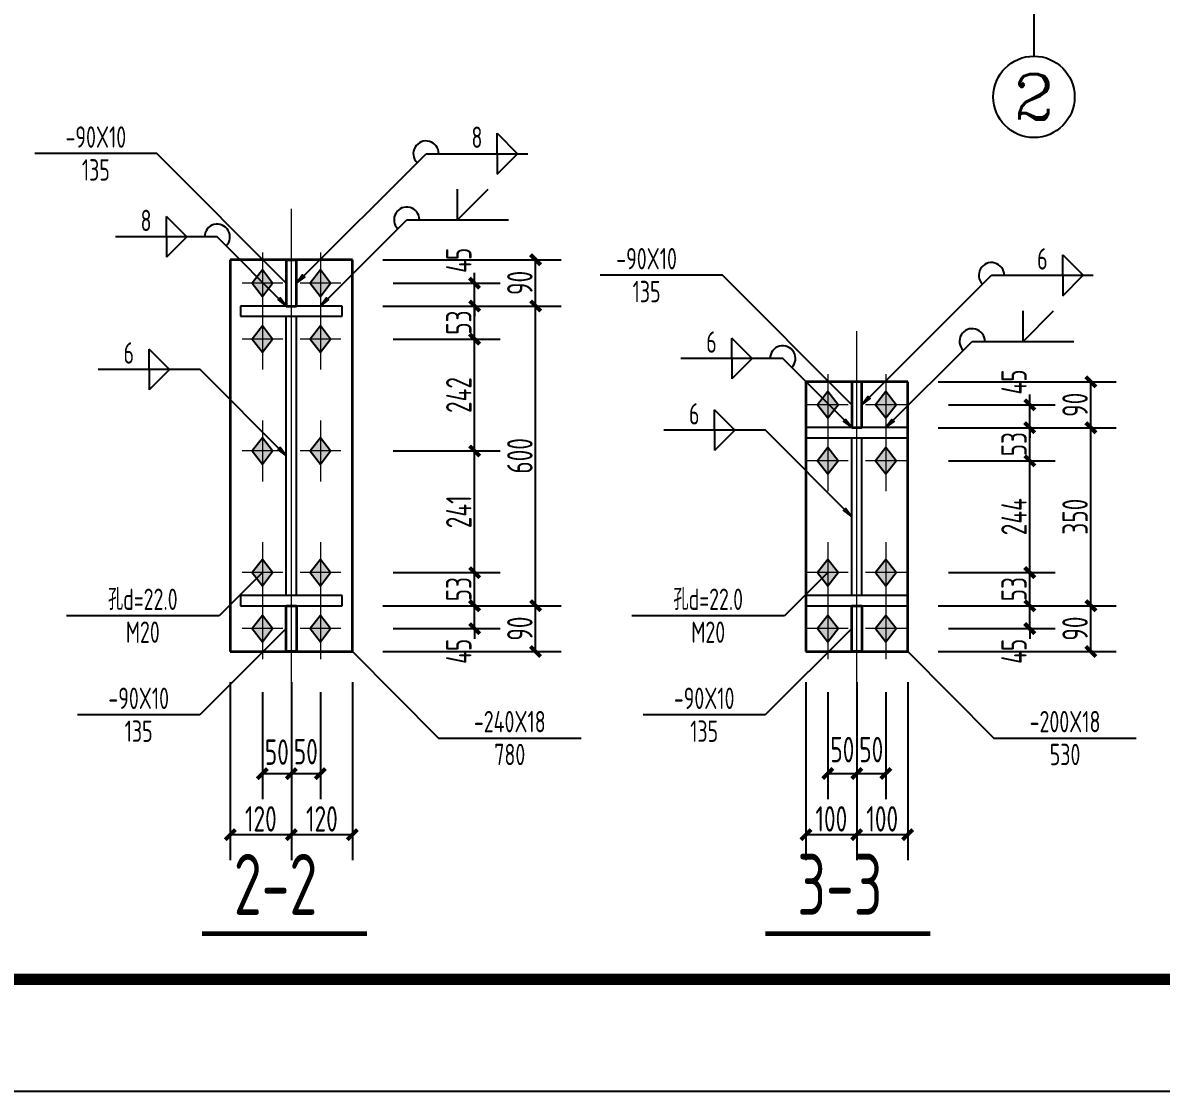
# Model space of a CAD drawing. Extents: x 69728788 to 149766163, y 20718153 to 43663798.
# Drawn here: x 74854422 to 74865610, y 21089365 to 21099867 of the extents above; entities that cross this region are included whole.
import ezdxf
from ezdxf.enums import TextEntityAlignment as Align

# ---------------------------------------------------------------- set-up
doc = ezdxf.new("R2010")
doc.units = 0
doc.header["$LTSCALE"] = 1000
doc.header["$MEASUREMENT"] = 0
doc.linetypes.add('DOTE', pattern=[2.42, 2, -0.2, 0.02, -0.2])
doc.linetypes.add('线型6', pattern=[8.75, 5, -1.25, 1.25, -1.25])
doc.layers.get('0').update_dxf_attribs({"linetype": 'CONTINUOUS'})
doc.layers.get('DEFPOINTS').update_dxf_attribs({"linetype": 'CONTINUOUS'})
for name, color, linetype in [('10', 7, 'CONTINUOUS'), ('AXIS', 3, 'CONTINUOUS'), ('AXIS_TEXT', 7, 'CONTINUOUS'), ('DOTE', 251, 'DOTE'), ('PUB_TITLE', 4, 'CONTINUOUS'), ('尺寸标注', 253, 'CONTINUOUS'), ('焊缝标注', 253, 'CONTINUOUS'), ('螺栓孔标注', 253, 'CONTINUOUS'), ('钢板标注', 253, 'CONTINUOUS')]:
    doc.layers.add(name, color=color, linetype=linetype)
doc.layers.add('20', color=2, linetype='CONTINUOUS', lineweight=35)
doc.styles.add('COMPLEX', font='COMPLEX')
doc.styles.add('PkpmHz', font='Pkpmeng', dxfattribs={"width": 0.7, "bigfont": 'hztxt'})
doc.styles.add('TSSD_Rein', font='atssdeng.shx', dxfattribs={"width": 0.7, "bigfont": 'atssdchn.shx'})
doc.dimstyles.new('Pkpm_1.00', dxfattribs={"dimtxt": 250, "dimasz": 100, "dimexe": 250, "dimexo": 0.0625, "dimgap": 30, "dimtad": 1, "dimdec": 0, "dimrnd": 5, "dimzin": 0, "dimdsep": 46, "dimtxsty": 'PkpmHz', "dimblk1": 'ARCHTICK', "dimblk2": 'ARCHTICK', "dimsah": 1, "dimcen": 0.09, "dimadec": 0, "dimazin": 0, "dimtfac": 1, "dimtdec": 0, "dimtmove": 2, "dimatfit": 1, "dimfxl": 1, "dimtolj": 1, "dimtzin": 0, "dimarcsym": 0})

# ---------------------------------------------------------------- blocks, each defined once
blk = doc.blocks.new('_ArchTick')
at = {"color": 0, "linetype": 'ByBlock', "const_width": 0.4}
blk.add_lwpolyline([(-0.5, -0.5), (0.5, 0.5)], dxfattribs=at)
blk = doc.blocks.new('*D2129')
at = {"layer": 'DEFPOINTS', "color": 0, "linetype": 'Continuous'}
for p in [(74857662, 21097308), (74858862, 21097308), (74857662, 21097083)]:
    blk.add_point(p, dxfattribs=at)
at = {"layer": '尺寸标注', "color": 0, "linetype": 'Continuous', "lineweight": -2}
for p, q in [((74858862, 21097308), (74858862, 21097408)), ((74858062, 21097308), (74859112, 21097308)), ((74858862, 21097083), (74858862, 21097308)), ((74858062, 21097083), (74859112, 21097083)), ((74858862, 21097083), (74858862, 21096983))]:
    blk.add_line(p, q, dxfattribs=at)
at = {"layer": '尺寸标注', "color": 0, "linetype": 'Continuous', "lineweight": -2, "xscale": 100, "yscale": 100, "zscale": 100}
for p, rotation in [((74858862, 21097308), 270), ((74858862, 21097083), 90)]:
    blk.add_blockref('_ArchTick', p, dxfattribs=dict(at, rotation=rotation))
at = {"layer": '尺寸标注', "color": 0, "linetype": 'Continuous', "insert": (74858707, 21097532), "char_height": 250, "attachment_point": 5, "rotation": 90, "style": 'PkpmHz'}
blk.add_mtext('\\A1;45', dxfattribs=at)
blk = doc.blocks.new('*D2130')
at = {"layer": 'DEFPOINTS', "color": 0, "linetype": 'Continuous'}
for p in [(74857662, 21097083), (74858862, 21097083), (74857662, 21096758)]:
    blk.add_point(p, dxfattribs=at)
at = {"layer": '尺寸标注', "color": 0, "linetype": 'Continuous', "lineweight": -2}
for p, q in [((74858062, 21097083), (74859112, 21097083)), ((74858862, 21096758), (74858862, 21097083)), ((74858062, 21096758), (74859112, 21096758))]:
    blk.add_line(p, q, dxfattribs=at)
at = {"layer": '尺寸标注', "color": 0, "linetype": 'Continuous', "lineweight": -2, "xscale": 100, "yscale": 100, "zscale": 100}
for p, rotation in [((74858862, 21097083), 90), ((74858862, 21096758), 270)]:
    blk.add_blockref('_ArchTick', p, dxfattribs=dict(at, rotation=rotation))
at = {"layer": '尺寸标注', "color": 0, "linetype": 'Continuous', "insert": (74858707, 21096920), "char_height": 250, "attachment_point": 5, "rotation": 90, "style": 'PkpmHz'}
blk.add_mtext('\\A1;53', dxfattribs=at)
blk = doc.blocks.new('*D2131')
at = {"layer": 'DEFPOINTS', "color": 0, "linetype": 'Continuous'}
for p in [(74857662, 21094137), (74858862, 21094137), (74857662, 21093912)]:
    blk.add_point(p, dxfattribs=at)
at = {"layer": '尺寸标注', "color": 0, "linetype": 'Continuous', "lineweight": -2}
for p, q in [((74858862, 21094137), (74858862, 21094237)), ((74858062, 21094137), (74859112, 21094137)), ((74858862, 21093912), (74858862, 21094137)), ((74858062, 21093912), (74859112, 21093912)), ((74858862, 21093912), (74858862, 21093812))]:
    blk.add_line(p, q, dxfattribs=at)
at = {"layer": '尺寸标注', "color": 0, "linetype": 'Continuous', "lineweight": -2, "xscale": 100, "yscale": 100, "zscale": 100}
for p, rotation in [((74858862, 21094137), 270), ((74858862, 21093912), 90)]:
    blk.add_blockref('_ArchTick', p, dxfattribs=dict(at, rotation=rotation))
at = {"layer": '尺寸标注', "color": 0, "linetype": 'Continuous', "insert": (74858707, 21093689), "char_height": 250, "attachment_point": 5, "rotation": 90, "style": 'PkpmHz'}
blk.add_mtext('\\A1;45', dxfattribs=at)
blk = doc.blocks.new('*D2132')
at = {"layer": 'DEFPOINTS', "color": 0, "linetype": 'Continuous'}
for p in [(74857662, 21094462), (74858862, 21094462), (74857662, 21094137)]:
    blk.add_point(p, dxfattribs=at)
at = {"layer": '尺寸标注', "color": 0, "linetype": 'Continuous', "lineweight": -2}
for p, q in [((74858062, 21094462), (74859112, 21094462)), ((74858862, 21094137), (74858862, 21094462)), ((74858062, 21094137), (74859112, 21094137))]:
    blk.add_line(p, q, dxfattribs=at)
at = {"layer": '尺寸标注', "color": 0, "linetype": 'Continuous', "lineweight": -2, "xscale": 100, "yscale": 100, "zscale": 100}
for p, rotation in [((74858862, 21094462), 90), ((74858862, 21094137), 270)]:
    blk.add_blockref('_ArchTick', p, dxfattribs=dict(at, rotation=rotation))
at = {"layer": '尺寸标注', "color": 0, "linetype": 'Continuous', "insert": (74858707, 21094300), "char_height": 250, "attachment_point": 5, "rotation": 90, "style": 'PkpmHz'}
blk.add_mtext('\\A1;53', dxfattribs=at)
blk = doc.blocks.new('*D2133')
at = {"layer": 'DEFPOINTS', "color": 0, "linetype": 'Continuous'}
for p in [(74857662, 21096758), (74858862, 21096758), (74857662, 21095658)]:
    blk.add_point(p, dxfattribs=at)
at = {"layer": '尺寸标注', "color": 0, "linetype": 'Continuous', "lineweight": -2}
for p, q in [((74858062, 21096758), (74859112, 21096758)), ((74858862, 21095658), (74858862, 21096758)), ((74858062, 21095658), (74859112, 21095658))]:
    blk.add_line(p, q, dxfattribs=at)
at = {"layer": '尺寸标注', "color": 0, "linetype": 'Continuous', "lineweight": -2, "xscale": 100, "yscale": 100, "zscale": 100}
for p, rotation in [((74858862, 21096758), 90), ((74858862, 21095658), 270)]:
    blk.add_blockref('_ArchTick', p, dxfattribs=dict(at, rotation=rotation))
at = {"layer": '尺寸标注', "color": 0, "linetype": 'Continuous', "insert": (74858707, 21096208), "char_height": 250, "attachment_point": 5, "rotation": 90, "style": 'PkpmHz'}
blk.add_mtext('\\A1;242', dxfattribs=at)
blk = doc.blocks.new('*D2134')
at = {"layer": 'DEFPOINTS', "color": 0, "linetype": 'Continuous'}
for p in [(74857662, 21095658), (74858862, 21095658), (74857662, 21094462)]:
    blk.add_point(p, dxfattribs=at)
at = {"layer": '尺寸标注', "color": 0, "linetype": 'Continuous', "lineweight": -2}
for p, q in [((74858062, 21095658), (74859112, 21095658)), ((74858862, 21094462), (74858862, 21095658)), ((74858062, 21094462), (74859112, 21094462))]:
    blk.add_line(p, q, dxfattribs=at)
at = {"layer": '尺寸标注', "color": 0, "linetype": 'Continuous', "lineweight": -2, "xscale": 100, "yscale": 100, "zscale": 100}
for p, rotation in [((74858862, 21095658), 90), ((74858862, 21094462), 270)]:
    blk.add_blockref('_ArchTick', p, dxfattribs=dict(at, rotation=rotation))
at = {"layer": '尺寸标注', "color": 0, "linetype": 'Continuous', "insert": (74858707, 21095060), "char_height": 250, "attachment_point": 5, "rotation": 90, "style": 'PkpmHz'}
blk.add_mtext('\\A1;241', dxfattribs=at)
blk = doc.blocks.new('*D2135')
at = {"layer": 'DEFPOINTS', "color": 0, "linetype": 'Continuous'}
for p in [(74856777, 21093687), (74857062, 21093687), (74857062, 21092487)]:
    blk.add_point(p, dxfattribs=at)
at = {"layer": '尺寸标注', "color": 0, "linetype": 'Continuous', "lineweight": -2}
for p, q in [((74856777, 21093287), (74856777, 21092237)), ((74857062, 21093287), (74857062, 21092237)), ((74856777, 21092487), (74857062, 21092487))]:
    blk.add_line(p, q, dxfattribs=at)
at = {"layer": '尺寸标注', "color": 0, "linetype": 'Continuous', "lineweight": -2, "xscale": 100, "yscale": 100, "zscale": 100, "rotation": 180}
blk.add_blockref('_ArchTick', (74856777, 21092487), dxfattribs=at)
at = {"layer": '尺寸标注', "color": 0, "linetype": 'Continuous', "lineweight": -2, "xscale": 100, "yscale": 100, "zscale": 100}
blk.add_blockref('_ArchTick', (74857062, 21092487), dxfattribs=at)
at = {"layer": '尺寸标注', "color": 0, "linetype": 'Continuous', "insert": (74856919, 21092698), "char_height": 250, "attachment_point": 5, "style": 'PkpmHz'}
blk.add_mtext('\\A1;50', dxfattribs=at)
blk = doc.blocks.new('*D2136')
at = {"layer": 'DEFPOINTS', "color": 0, "linetype": 'Continuous'}
for p in [(74857062, 21093687), (74857347, 21093687), (74857347, 21092487)]:
    blk.add_point(p, dxfattribs=at)
at = {"layer": '尺寸标注', "color": 0, "linetype": 'Continuous', "lineweight": -2}
for p, q in [((74857062, 21093287), (74857062, 21092237)), ((74857347, 21093287), (74857347, 21092237)), ((74857062, 21092487), (74857347, 21092487))]:
    blk.add_line(p, q, dxfattribs=at)
at = {"layer": '尺寸标注', "color": 0, "linetype": 'Continuous', "lineweight": -2, "xscale": 100, "yscale": 100, "zscale": 100, "rotation": 180}
blk.add_blockref('_ArchTick', (74857062, 21092487), dxfattribs=at)
at = {"layer": '尺寸标注', "color": 0, "linetype": 'Continuous', "lineweight": -2, "xscale": 100, "yscale": 100, "zscale": 100}
blk.add_blockref('_ArchTick', (74857347, 21092487), dxfattribs=at)
at = {"layer": '尺寸标注', "color": 0, "linetype": 'Continuous', "insert": (74857204, 21092703), "char_height": 250, "attachment_point": 5, "style": 'PkpmHz'}
blk.add_mtext('\\A1;50', dxfattribs=at)
blk = doc.blocks.new('*D2137')
at = {"layer": 'DEFPOINTS', "color": 0, "linetype": 'Continuous'}
for p in [(74856462, 21093687), (74857062, 21093687), (74857062, 21091887)]:
    blk.add_point(p, dxfattribs=at)
at = {"layer": '尺寸标注', "color": 0, "linetype": 'Continuous', "lineweight": -2}
for p, q in [((74856462, 21093387), (74856462, 21091637)), ((74857062, 21093387), (74857062, 21091637)), ((74856462, 21091887), (74857062, 21091887))]:
    blk.add_line(p, q, dxfattribs=at)
at = {"layer": '尺寸标注', "color": 0, "linetype": 'Continuous', "lineweight": -2, "xscale": 100, "yscale": 100, "zscale": 100, "rotation": 180}
blk.add_blockref('_ArchTick', (74856462, 21091887), dxfattribs=at)
at = {"layer": '尺寸标注', "color": 0, "linetype": 'Continuous', "lineweight": -2, "xscale": 100, "yscale": 100, "zscale": 100}
blk.add_blockref('_ArchTick', (74857062, 21091887), dxfattribs=at)
at = {"layer": '尺寸标注', "color": 0, "linetype": 'Continuous', "insert": (74856762, 21092042), "char_height": 250, "attachment_point": 5, "style": 'PkpmHz'}
blk.add_mtext('\\A1;120', dxfattribs=at)
blk = doc.blocks.new('*D2138')
at = {"layer": 'DEFPOINTS', "color": 0, "linetype": 'Continuous'}
for p in [(74857062, 21093687), (74857662, 21093687), (74857662, 21091887)]:
    blk.add_point(p, dxfattribs=at)
at = {"layer": '尺寸标注', "color": 0, "linetype": 'Continuous', "lineweight": -2}
for p, q in [((74857062, 21093387), (74857062, 21091637)), ((74857662, 21093387), (74857662, 21091637)), ((74857062, 21091887), (74857662, 21091887))]:
    blk.add_line(p, q, dxfattribs=at)
at = {"layer": '尺寸标注', "color": 0, "linetype": 'Continuous', "lineweight": -2, "xscale": 100, "yscale": 100, "zscale": 100, "rotation": 180}
blk.add_blockref('_ArchTick', (74857062, 21091887), dxfattribs=at)
at = {"layer": '尺寸标注', "color": 0, "linetype": 'Continuous', "lineweight": -2, "xscale": 100, "yscale": 100, "zscale": 100}
blk.add_blockref('_ArchTick', (74857662, 21091887), dxfattribs=at)
at = {"layer": '尺寸标注', "color": 0, "linetype": 'Continuous', "insert": (74857362, 21092042), "char_height": 250, "attachment_point": 5, "style": 'PkpmHz'}
blk.add_mtext('\\A1;120', dxfattribs=at)
blk = doc.blocks.new('*D2139')
at = {"layer": 'DEFPOINTS', "color": 0, "linetype": 'Continuous'}
for p in [(74857662, 21094137), (74859462, 21094137), (74857662, 21093687)]:
    blk.add_point(p, dxfattribs=at)
at = {"layer": '尺寸标注', "color": 0, "linetype": 'Continuous', "lineweight": -2}
for p, q in [((74857962, 21094137), (74859712, 21094137)), ((74859462, 21093687), (74859462, 21094137)), ((74857962, 21093687), (74859712, 21093687))]:
    blk.add_line(p, q, dxfattribs=at)
at = {"layer": '尺寸标注', "color": 0, "linetype": 'Continuous', "lineweight": -2, "xscale": 100, "yscale": 100, "zscale": 100}
for p, rotation in [((74859462, 21094137), 90), ((74859462, 21093687), 270)]:
    blk.add_blockref('_ArchTick', p, dxfattribs=dict(at, rotation=rotation))
at = {"layer": '尺寸标注', "color": 0, "linetype": 'Continuous', "insert": (74859307, 21093912), "char_height": 250, "attachment_point": 5, "rotation": 90, "style": 'PkpmHz'}
blk.add_mtext('\\A1;90', dxfattribs=at)
blk = doc.blocks.new('*D2140')
at = {"layer": 'DEFPOINTS', "color": 0, "linetype": 'Continuous'}
for p in [(74857662, 21097083), (74859462, 21097083), (74857662, 21094137)]:
    blk.add_point(p, dxfattribs=at)
at = {"layer": '尺寸标注', "color": 0, "linetype": 'Continuous', "lineweight": -2}
for p, q in [((74857962, 21097083), (74859712, 21097083)), ((74859462, 21094137), (74859462, 21097083)), ((74857962, 21094137), (74859712, 21094137))]:
    blk.add_line(p, q, dxfattribs=at)
at = {"layer": '尺寸标注', "color": 0, "linetype": 'Continuous', "lineweight": -2, "xscale": 100, "yscale": 100, "zscale": 100}
for p, rotation in [((74859462, 21097083), 90), ((74859462, 21094137), 270)]:
    blk.add_blockref('_ArchTick', p, dxfattribs=dict(at, rotation=rotation))
at = {"layer": '尺寸标注', "color": 0, "linetype": 'Continuous', "insert": (74859307, 21095610), "char_height": 250, "attachment_point": 5, "rotation": 90, "style": 'PkpmHz'}
blk.add_mtext('\\A1;600', dxfattribs=at)
blk = doc.blocks.new('*D2141')
at = {"layer": 'DEFPOINTS', "color": 0, "linetype": 'Continuous'}
for p in [(74857662, 21097537), (74859462, 21097537), (74857662, 21097083)]:
    blk.add_point(p, dxfattribs=at)
at = {"layer": '尺寸标注', "color": 0, "linetype": 'Continuous', "lineweight": -2}
for p, q in [((74857962, 21097537), (74859712, 21097537)), ((74859462, 21097083), (74859462, 21097537)), ((74857962, 21097083), (74859712, 21097083))]:
    blk.add_line(p, q, dxfattribs=at)
at = {"layer": '尺寸标注', "color": 0, "linetype": 'Continuous', "lineweight": -2, "xscale": 100, "yscale": 100, "zscale": 100}
for p, rotation in [((74859462, 21097537), 90), ((74859462, 21097083), 270)]:
    blk.add_blockref('_ArchTick', p, dxfattribs=dict(at, rotation=rotation))
at = {"layer": '尺寸标注', "color": 0, "linetype": 'Continuous', "insert": (74859307, 21097310), "char_height": 250, "attachment_point": 5, "rotation": 90, "style": 'PkpmHz'}
blk.add_mtext('\\A1;90', dxfattribs=at)
blk = doc.blocks.new('*D2080')
at = {"layer": 'DEFPOINTS', "color": 0, "linetype": 'Continuous'}
for p in [(74863118, 21096112), (74864318, 21096112), (74863118, 21095887)]:
    blk.add_point(p, dxfattribs=at)
at = {"layer": '尺寸标注', "color": 0, "linetype": 'Continuous', "lineweight": -2}
for p, q in [((74864318, 21096112), (74864318, 21096212)), ((74863518, 21096112), (74864568, 21096112)), ((74864318, 21095887), (74864318, 21096112)), ((74863518, 21095887), (74864568, 21095887)), ((74864318, 21095887), (74864318, 21095787))]:
    blk.add_line(p, q, dxfattribs=at)
at = {"layer": '尺寸标注', "color": 0, "linetype": 'Continuous', "lineweight": -2, "xscale": 100, "yscale": 100, "zscale": 100}
for p, rotation in [((74864318, 21096112), 270), ((74864318, 21095887), 90)]:
    blk.add_blockref('_ArchTick', p, dxfattribs=dict(at, rotation=rotation))
at = {"layer": '尺寸标注', "color": 0, "linetype": 'Continuous', "insert": (74864163, 21096336), "char_height": 250, "attachment_point": 5, "rotation": 90, "style": 'PkpmHz'}
blk.add_mtext('\\A1;45', dxfattribs=at)
blk = doc.blocks.new('*D2081')
at = {"layer": 'DEFPOINTS', "color": 0, "linetype": 'Continuous'}
for p in [(74863118, 21095887), (74864318, 21095887), (74863118, 21095562)]:
    blk.add_point(p, dxfattribs=at)
at = {"layer": '尺寸标注', "color": 0, "linetype": 'Continuous', "lineweight": -2}
for p, q in [((74863518, 21095887), (74864568, 21095887)), ((74864318, 21095562), (74864318, 21095887)), ((74863518, 21095562), (74864568, 21095562))]:
    blk.add_line(p, q, dxfattribs=at)
at = {"layer": '尺寸标注', "color": 0, "linetype": 'Continuous', "lineweight": -2, "xscale": 100, "yscale": 100, "zscale": 100}
for p, rotation in [((74864318, 21095887), 90), ((74864318, 21095562), 270)]:
    blk.add_blockref('_ArchTick', p, dxfattribs=dict(at, rotation=rotation))
at = {"layer": '尺寸标注', "color": 0, "linetype": 'Continuous', "insert": (74864163, 21095725), "char_height": 250, "attachment_point": 5, "rotation": 90, "style": 'PkpmHz'}
blk.add_mtext('\\A1;53', dxfattribs=at)
blk = doc.blocks.new('*D2082')
at = {"layer": 'DEFPOINTS', "color": 0, "linetype": 'Continuous'}
for p in [(74863118, 21094137), (74864318, 21094137), (74863118, 21093912)]:
    blk.add_point(p, dxfattribs=at)
at = {"layer": '尺寸标注', "color": 0, "linetype": 'Continuous', "lineweight": -2}
for p, q in [((74864318, 21094137), (74864318, 21094237)), ((74863518, 21094137), (74864568, 21094137)), ((74864318, 21093912), (74864318, 21094137)), ((74863518, 21093912), (74864568, 21093912)), ((74864318, 21093912), (74864318, 21093812))]:
    blk.add_line(p, q, dxfattribs=at)
at = {"layer": '尺寸标注', "color": 0, "linetype": 'Continuous', "lineweight": -2, "xscale": 100, "yscale": 100, "zscale": 100}
for p, rotation in [((74864318, 21094137), 270), ((74864318, 21093912), 90)]:
    blk.add_blockref('_ArchTick', p, dxfattribs=dict(at, rotation=rotation))
at = {"layer": '尺寸标注', "color": 0, "linetype": 'Continuous', "insert": (74864163, 21093689), "char_height": 250, "attachment_point": 5, "rotation": 90, "style": 'PkpmHz'}
blk.add_mtext('\\A1;45', dxfattribs=at)
blk = doc.blocks.new('*D2083')
at = {"layer": 'DEFPOINTS', "color": 0, "linetype": 'Continuous'}
for p in [(74863118, 21094462), (74864318, 21094462), (74863118, 21094137)]:
    blk.add_point(p, dxfattribs=at)
at = {"layer": '尺寸标注', "color": 0, "linetype": 'Continuous', "lineweight": -2}
for p, q in [((74863518, 21094462), (74864568, 21094462)), ((74864318, 21094137), (74864318, 21094462)), ((74863518, 21094137), (74864568, 21094137))]:
    blk.add_line(p, q, dxfattribs=at)
at = {"layer": '尺寸标注', "color": 0, "linetype": 'Continuous', "lineweight": -2, "xscale": 100, "yscale": 100, "zscale": 100}
for p, rotation in [((74864318, 21094462), 90), ((74864318, 21094137), 270)]:
    blk.add_blockref('_ArchTick', p, dxfattribs=dict(at, rotation=rotation))
at = {"layer": '尺寸标注', "color": 0, "linetype": 'Continuous', "insert": (74864163, 21094300), "char_height": 250, "attachment_point": 5, "rotation": 90, "style": 'PkpmHz'}
blk.add_mtext('\\A1;53', dxfattribs=at)
blk = doc.blocks.new('*D2084')
at = {"layer": 'DEFPOINTS', "color": 0, "linetype": 'Continuous'}
for p in [(74863118, 21095562), (74864318, 21095562), (74863118, 21094462)]:
    blk.add_point(p, dxfattribs=at)
at = {"layer": '尺寸标注', "color": 0, "linetype": 'Continuous', "lineweight": -2}
for p, q in [((74863518, 21095562), (74864568, 21095562)), ((74864318, 21094462), (74864318, 21095562)), ((74863518, 21094462), (74864568, 21094462))]:
    blk.add_line(p, q, dxfattribs=at)
at = {"layer": '尺寸标注', "color": 0, "linetype": 'Continuous', "lineweight": -2, "xscale": 100, "yscale": 100, "zscale": 100}
for p, rotation in [((74864318, 21095562), 90), ((74864318, 21094462), 270)]:
    blk.add_blockref('_ArchTick', p, dxfattribs=dict(at, rotation=rotation))
at = {"layer": '尺寸标注', "color": 0, "linetype": 'Continuous', "insert": (74864163, 21095012), "char_height": 250, "attachment_point": 5, "rotation": 90, "style": 'PkpmHz'}
blk.add_mtext('\\A1;244', dxfattribs=at)
blk = doc.blocks.new('*D2085')
at = {"layer": 'DEFPOINTS', "color": 0, "linetype": 'Continuous'}
for p in [(74862333, 21093687), (74862618, 21093687), (74862618, 21092487)]:
    blk.add_point(p, dxfattribs=at)
at = {"layer": '尺寸标注', "color": 0, "linetype": 'Continuous', "lineweight": -2}
for p, q in [((74862333, 21093287), (74862333, 21092237)), ((74862618, 21093287), (74862618, 21092237)), ((74862333, 21092487), (74862618, 21092487))]:
    blk.add_line(p, q, dxfattribs=at)
at = {"layer": '尺寸标注', "color": 0, "linetype": 'Continuous', "lineweight": -2, "xscale": 100, "yscale": 100, "zscale": 100, "rotation": 180}
blk.add_blockref('_ArchTick', (74862333, 21092487), dxfattribs=at)
at = {"layer": '尺寸标注', "color": 0, "linetype": 'Continuous', "lineweight": -2, "xscale": 100, "yscale": 100, "zscale": 100}
blk.add_blockref('_ArchTick', (74862618, 21092487), dxfattribs=at)
at = {"layer": '尺寸标注', "color": 0, "linetype": 'Continuous', "insert": (74862476, 21092723), "char_height": 250, "attachment_point": 5, "style": 'PkpmHz'}
blk.add_mtext('\\A1;50', dxfattribs=at)
blk = doc.blocks.new('*D2086')
at = {"layer": 'DEFPOINTS', "color": 0, "linetype": 'Continuous'}
for p in [(74862618, 21093687), (74862903, 21093687), (74862903, 21092487)]:
    blk.add_point(p, dxfattribs=at)
at = {"layer": '尺寸标注', "color": 0, "linetype": 'Continuous', "lineweight": -2}
for p, q in [((74862618, 21093287), (74862618, 21092237)), ((74862903, 21093287), (74862903, 21092237)), ((74862618, 21092487), (74862903, 21092487))]:
    blk.add_line(p, q, dxfattribs=at)
at = {"layer": '尺寸标注', "color": 0, "linetype": 'Continuous', "lineweight": -2, "xscale": 100, "yscale": 100, "zscale": 100, "rotation": 180}
blk.add_blockref('_ArchTick', (74862618, 21092487), dxfattribs=at)
at = {"layer": '尺寸标注', "color": 0, "linetype": 'Continuous', "lineweight": -2, "xscale": 100, "yscale": 100, "zscale": 100}
blk.add_blockref('_ArchTick', (74862903, 21092487), dxfattribs=at)
at = {"layer": '尺寸标注', "color": 0, "linetype": 'Continuous', "insert": (74862760, 21092723), "char_height": 250, "attachment_point": 5, "style": 'PkpmHz'}
blk.add_mtext('\\A1;50', dxfattribs=at)
blk = doc.blocks.new('*D2087')
at = {"layer": 'DEFPOINTS', "color": 0, "linetype": 'Continuous'}
for p in [(74862118, 21093687), (74862618, 21093687), (74862618, 21091887)]:
    blk.add_point(p, dxfattribs=at)
at = {"layer": '尺寸标注', "color": 0, "linetype": 'Continuous', "lineweight": -2}
for p, q in [((74862118, 21093387), (74862118, 21091637)), ((74862618, 21093387), (74862618, 21091637)), ((74862118, 21091887), (74862618, 21091887))]:
    blk.add_line(p, q, dxfattribs=at)
at = {"layer": '尺寸标注', "color": 0, "linetype": 'Continuous', "lineweight": -2, "xscale": 100, "yscale": 100, "zscale": 100, "rotation": 180}
blk.add_blockref('_ArchTick', (74862118, 21091887), dxfattribs=at)
at = {"layer": '尺寸标注', "color": 0, "linetype": 'Continuous', "lineweight": -2, "xscale": 100, "yscale": 100, "zscale": 100}
blk.add_blockref('_ArchTick', (74862618, 21091887), dxfattribs=at)
at = {"layer": '尺寸标注', "color": 0, "linetype": 'Continuous', "insert": (74862368, 21092042), "char_height": 250, "attachment_point": 5, "style": 'PkpmHz'}
blk.add_mtext('\\A1;100', dxfattribs=at)
blk = doc.blocks.new('*D2088')
at = {"layer": 'DEFPOINTS', "color": 0, "linetype": 'Continuous'}
for p in [(74862618, 21093687), (74863118, 21093687), (74863118, 21091887)]:
    blk.add_point(p, dxfattribs=at)
at = {"layer": '尺寸标注', "color": 0, "linetype": 'Continuous', "lineweight": -2}
for p, q in [((74862618, 21093387), (74862618, 21091637)), ((74863118, 21093387), (74863118, 21091637)), ((74862618, 21091887), (74863118, 21091887))]:
    blk.add_line(p, q, dxfattribs=at)
at = {"layer": '尺寸标注', "color": 0, "linetype": 'Continuous', "lineweight": -2, "xscale": 100, "yscale": 100, "zscale": 100, "rotation": 180}
blk.add_blockref('_ArchTick', (74862618, 21091887), dxfattribs=at)
at = {"layer": '尺寸标注', "color": 0, "linetype": 'Continuous', "lineweight": -2, "xscale": 100, "yscale": 100, "zscale": 100}
blk.add_blockref('_ArchTick', (74863118, 21091887), dxfattribs=at)
at = {"layer": '尺寸标注', "color": 0, "linetype": 'Continuous', "insert": (74862868, 21092042), "char_height": 250, "attachment_point": 5, "style": 'PkpmHz'}
blk.add_mtext('\\A1;100', dxfattribs=at)
blk = doc.blocks.new('*D2089')
at = {"layer": 'DEFPOINTS', "color": 0, "linetype": 'Continuous'}
for p in [(74863118, 21094137), (74864918, 21094137), (74863118, 21093687)]:
    blk.add_point(p, dxfattribs=at)
at = {"layer": '尺寸标注', "color": 0, "linetype": 'Continuous', "lineweight": -2}
for p, q in [((74863418, 21094137), (74865168, 21094137)), ((74864918, 21093687), (74864918, 21094137)), ((74863418, 21093687), (74865168, 21093687))]:
    blk.add_line(p, q, dxfattribs=at)
at = {"layer": '尺寸标注', "color": 0, "linetype": 'Continuous', "lineweight": -2, "xscale": 100, "yscale": 100, "zscale": 100}
for p, rotation in [((74864918, 21094137), 90), ((74864918, 21093687), 270)]:
    blk.add_blockref('_ArchTick', p, dxfattribs=dict(at, rotation=rotation))
at = {"layer": '尺寸标注', "color": 0, "linetype": 'Continuous', "insert": (74864763, 21093912), "char_height": 250, "attachment_point": 5, "rotation": 90, "style": 'PkpmHz'}
blk.add_mtext('\\A1;90', dxfattribs=at)
blk = doc.blocks.new('*D2090')
at = {"layer": 'DEFPOINTS', "color": 0, "linetype": 'Continuous'}
for p in [(74863118, 21095887), (74864918, 21095887), (74863118, 21094137)]:
    blk.add_point(p, dxfattribs=at)
at = {"layer": '尺寸标注', "color": 0, "linetype": 'Continuous', "lineweight": -2}
for p, q in [((74863418, 21095887), (74865168, 21095887)), ((74864918, 21094137), (74864918, 21095887)), ((74863418, 21094137), (74865168, 21094137))]:
    blk.add_line(p, q, dxfattribs=at)
at = {"layer": '尺寸标注', "color": 0, "linetype": 'Continuous', "lineweight": -2, "xscale": 100, "yscale": 100, "zscale": 100}
for p, rotation in [((74864918, 21095887), 90), ((74864918, 21094137), 270)]:
    blk.add_blockref('_ArchTick', p, dxfattribs=dict(at, rotation=rotation))
at = {"layer": '尺寸标注', "color": 0, "linetype": 'Continuous', "insert": (74864763, 21095012), "char_height": 250, "attachment_point": 5, "rotation": 90, "style": 'PkpmHz'}
blk.add_mtext('\\A1;350', dxfattribs=at)
blk = doc.blocks.new('*D2091')
at = {"layer": 'DEFPOINTS', "color": 0, "linetype": 'Continuous'}
for p in [(74863118, 21096337), (74864918, 21096337), (74863118, 21095887)]:
    blk.add_point(p, dxfattribs=at)
at = {"layer": '尺寸标注', "color": 0, "linetype": 'Continuous', "lineweight": -2}
for p, q in [((74863418, 21096337), (74865168, 21096337)), ((74864918, 21095887), (74864918, 21096337)), ((74863418, 21095887), (74865168, 21095887))]:
    blk.add_line(p, q, dxfattribs=at)
at = {"layer": '尺寸标注', "color": 0, "linetype": 'Continuous', "lineweight": -2, "xscale": 100, "yscale": 100, "zscale": 100}
for p, rotation in [((74864918, 21096337), 90), ((74864918, 21095887), 270)]:
    blk.add_blockref('_ArchTick', p, dxfattribs=dict(at, rotation=rotation))
at = {"layer": '尺寸标注', "color": 0, "linetype": 'Continuous', "insert": (74864763, 21096112), "char_height": 250, "attachment_point": 5, "rotation": 90, "style": 'PkpmHz'}
blk.add_mtext('\\A1;90', dxfattribs=at)
blk = doc.blocks.new('_AXISO')
blk.add_circle((0, 0), 0.5)
at = {"layer": 'AXIS_TEXT', "style": 'COMPLEX', "width": 1.041667}
blk.add_attdef('A', text='', height=0.56, dxfattribs=at).set_placement((-0.25, -0.28), (0.25, -0.28), align=Align.FIT)

msp = doc.modelspace()

# ---------------------------------------------------------------- hatches: boundary and pattern name
at = {"layer": '10'}
for points in [[(74856776.9, 21097438), (74856676.9, 21097308), (74856776.9, 21097178), (74856876.9, 21097308)], [(74857346.9, 21097438), (74857246.9, 21097308), (74857346.9, 21097178), (74857446.9, 21097308)], [(74856776.9, 21096888), (74856676.9, 21096758), (74856776.9, 21096628), (74856876.9, 21096758)], [(74857346.9, 21096888), (74857246.9, 21096758), (74857346.9, 21096628), (74857446.9, 21096758)], [(74862333.3, 21096242.3), (74862233.3, 21096112.3), (74862333.3, 21095982.3), (74862433.3, 21096112.3)], [(74862903.3, 21096242.3), (74862803.3, 21096112.3), (74862903.3, 21095982.3), (74863003.3, 21096112.3)], [(74856776.9, 21095788), (74856676.9, 21095658), (74856776.9, 21095528), (74856876.9, 21095658)], [(74857346.9, 21095788), (74857246.9, 21095658), (74857346.9, 21095528), (74857446.9, 21095658)], [(74862333.3, 21095692.3), (74862233.3, 21095562.3), (74862333.3, 21095432.3), (74862433.3, 21095562.3)], [(74862903.3, 21095692.3), (74862803.3, 21095562.3), (74862903.3, 21095432.3), (74863003.3, 21095562.3)], [(74856776.9, 21094592.3), (74856676.9, 21094462.3), (74856776.9, 21094332.3), (74856876.9, 21094462.3)], [(74857346.9, 21094592.3), (74857246.9, 21094462.3), (74857346.9, 21094332.3), (74857446.9, 21094462.3)], [(74862333.3, 21094592.3), (74862233.3, 21094462.3), (74862333.3, 21094332.3), (74862433.3, 21094462.3)], [(74862903.3, 21094592.3), (74862803.3, 21094462.3), (74862903.3, 21094332.3), (74863003.3, 21094462.3)], [(74856776.9, 21094042.3), (74856676.9, 21093912.3), (74856776.9, 21093782.3), (74856876.9, 21093912.3)], [(74857346.9, 21094042.3), (74857246.9, 21093912.3), (74857346.9, 21093782.3), (74857446.9, 21093912.3)], [(74862333.3, 21094042.3), (74862233.3, 21093912.3), (74862333.3, 21093782.3), (74862433.3, 21093912.3)], [(74862903.3, 21094042.3), (74862803.3, 21093912.3), (74862903.3, 21093782.3), (74863003.3, 21093912.3)]]:
    msp.add_hatch(color=1, dxfattribs=at).paths.add_polyline_path(points)
at = {"layer": '焊缝标注'}
for points in [[(74857111.9, 21097308), (74857193.2, 21097368), (74857172, 21097389.3)], [(74857011.9, 21097083), (74856951.9, 21097164.4), (74856930.6, 21097143.2)], [(74857346.9, 21097083), (74857428.2, 21097143), (74857407, 21097164.3)], [(74862668.3, 21096112.3), (74862749.7, 21096172.4), (74862728.5, 21096193.6)], [(74862568.3, 21095887.3), (74862508.3, 21095968.7), (74862487.1, 21095947.5)], [(74862903.3, 21095887.3), (74862984.7, 21095947.4), (74862963.5, 21095968.6)], [(74857011.9, 21095610.1), (74856951.9, 21095691.5), (74856930.6, 21095670.3)], [(74862568.3, 21095012.3), (74862508.3, 21095093.7), (74862487.1, 21095072.5)]]:
    msp.add_hatch(color=256, dxfattribs=at).paths.add_polyline_path(points)

# ---------------------------------------------------------------- linework, layer by layer
at = {"layer": '10', "linetype": '线型6', "lineweight": 18, "ltscale": 100}
for p, q in [((74857061.9, 21093187.3), (74857061.9, 21098037.3)), ((74862618.3, 21093187.3), (74862618.3, 21096837.3))]:
    msp.add_line(p, q, dxfattribs=at)
at = {"layer": '10', "color": 9, "lineweight": 18, "ltscale": 100}
for p, q in [((74856776.9, 21097608), (74856776.9, 21097008)), ((74857346.9, 21097608), (74857346.9, 21097008)), ((74856976.9, 21097308), (74856576.9, 21097308)), ((74857546.9, 21097308), (74857146.9, 21097308)), ((74856776.9, 21097058), (74856776.9, 21096458)), ((74857346.9, 21097058), (74857346.9, 21096458)), ((74856976.9, 21096758), (74856576.9, 21096758)), ((74857546.9, 21096758), (74857146.9, 21096758)), ((74862333.3, 21096412.3), (74862333.3, 21095812.3)), ((74862903.3, 21096412.3), (74862903.3, 21095812.3)), ((74862533.3, 21096112.3), (74862133.3, 21096112.3)), ((74863103.3, 21096112.3), (74862703.3, 21096112.3)), ((74856776.9, 21095958), (74856776.9, 21095358)), ((74857346.9, 21095958), (74857346.9, 21095358)), ((74862333.3, 21095862.3), (74862333.3, 21095262.3)), ((74862903.3, 21095862.3), (74862903.3, 21095262.3)), ((74856976.9, 21095658), (74856576.9, 21095658)), ((74857546.9, 21095658), (74857146.9, 21095658)), ((74862533.3, 21095562.3), (74862133.3, 21095562.3)), ((74863103.3, 21095562.3), (74862703.3, 21095562.3)), ((74856776.9, 21094762.3), (74856776.9, 21094162.3)), ((74857346.9, 21094762.3), (74857346.9, 21094162.3)), ((74862333.3, 21094762.3), (74862333.3, 21094162.3)), ((74862903.3, 21094762.3), (74862903.3, 21094162.3)), ((74856976.9, 21094462.3), (74856576.9, 21094462.3)), ((74857546.9, 21094462.3), (74857146.9, 21094462.3)), ((74862533.3, 21094462.3), (74862133.3, 21094462.3)), ((74863103.3, 21094462.3), (74862703.3, 21094462.3)), ((74856776.9, 21094212.3), (74856776.9, 21093612.3)), ((74857346.9, 21094212.3), (74857346.9, 21093612.3)), ((74862333.3, 21094212.3), (74862333.3, 21093612.3)), ((74862903.3, 21094212.3), (74862903.3, 21093612.3)), ((74856976.9, 21093912.3), (74856576.9, 21093912.3)), ((74857546.9, 21093912.3), (74857146.9, 21093912.3)), ((74862533.3, 21093912.3), (74862133.3, 21093912.3)), ((74863103.3, 21093912.3), (74862703.3, 21093912.3))]:
    msp.add_line(p, q, dxfattribs=at)
at = {"layer": '10', "color": 3, "ltscale": 100}
for p, q in [((74857561.9, 21097083), (74856561.9, 21097083)), ((74856561.9, 21097083), (74856561.9, 21096983)), ((74857561.9, 21096983), (74857561.9, 21097083)), ((74856561.9, 21096983), (74857561.9, 21096983)), ((74857011.9, 21094237.3), (74857011.9, 21096983)), ((74857111.9, 21094237.3), (74857111.9, 21096983)), ((74863118.3, 21095887.3), (74862118.3, 21095887.3)), ((74862118.3, 21095887.3), (74862118.3, 21095787.3)), ((74863118.3, 21095787.3), (74863118.3, 21095887.3)), ((74862118.3, 21095787.3), (74863118.3, 21095787.3)), ((74862568.3, 21094237.3), (74862568.3, 21095787.3)), ((74862668.3, 21094237.3), (74862668.3, 21095787.3)), ((74857561.9, 21094237.3), (74856561.9, 21094237.3)), ((74856561.9, 21094237.3), (74856561.9, 21094137.3)), ((74857561.9, 21094137.3), (74857561.9, 21094237.3)), ((74863118.3, 21094237.3), (74862118.3, 21094237.3)), ((74862118.3, 21094237.3), (74862118.3, 21094137.3)), ((74863118.3, 21094137.3), (74863118.3, 21094237.3)), ((74856561.9, 21094137.3), (74857561.9, 21094137.3)), ((74862118.3, 21094137.3), (74863118.3, 21094137.3))]:
    msp.add_line(p, q, dxfattribs=at)
at = {"layer": '10', "color": 1, "linetype": 'Continuous'}
for points in [[(74856776.9, 21097438), (74856676.9, 21097308), (74856776.9, 21097178), (74856876.9, 21097308)], [(74857346.9, 21097438), (74857246.9, 21097308), (74857346.9, 21097178), (74857446.9, 21097308)], [(74856776.9, 21096888), (74856676.9, 21096758), (74856776.9, 21096628), (74856876.9, 21096758)], [(74857346.9, 21096888), (74857246.9, 21096758), (74857346.9, 21096628), (74857446.9, 21096758)], [(74862333.3, 21096242.3), (74862233.3, 21096112.3), (74862333.3, 21095982.3), (74862433.3, 21096112.3)], [(74862903.3, 21096242.3), (74862803.3, 21096112.3), (74862903.3, 21095982.3), (74863003.3, 21096112.3)], [(74856776.9, 21095788), (74856676.9, 21095658), (74856776.9, 21095528), (74856876.9, 21095658)], [(74857346.9, 21095788), (74857246.9, 21095658), (74857346.9, 21095528), (74857446.9, 21095658)], [(74862333.3, 21095692.3), (74862233.3, 21095562.3), (74862333.3, 21095432.3), (74862433.3, 21095562.3)], [(74862903.3, 21095692.3), (74862803.3, 21095562.3), (74862903.3, 21095432.3), (74863003.3, 21095562.3)], [(74856776.9, 21094592.3), (74856676.9, 21094462.3), (74856776.9, 21094332.3), (74856876.9, 21094462.3)], [(74857346.9, 21094592.3), (74857246.9, 21094462.3), (74857346.9, 21094332.3), (74857446.9, 21094462.3)], [(74862333.3, 21094592.3), (74862233.3, 21094462.3), (74862333.3, 21094332.3), (74862433.3, 21094462.3)], [(74862903.3, 21094592.3), (74862803.3, 21094462.3), (74862903.3, 21094332.3), (74863003.3, 21094462.3)], [(74856776.9, 21094042.3), (74856676.9, 21093912.3), (74856776.9, 21093782.3), (74856876.9, 21093912.3)], [(74857346.9, 21094042.3), (74857246.9, 21093912.3), (74857346.9, 21093782.3), (74857446.9, 21093912.3)], [(74862333.3, 21094042.3), (74862233.3, 21093912.3), (74862333.3, 21093782.3), (74862433.3, 21093912.3)], [(74862903.3, 21094042.3), (74862803.3, 21093912.3), (74862903.3, 21093782.3), (74863003.3, 21093912.3)]]:
    msp.add_lwpolyline(points, close=True, dxfattribs=at)
at = {"layer": '10', "const_width": 45}
for points in [[(74856183.8, 21090912.8), (74857803.8, 21090912.8)], [(74861720.8, 21090912.8), (74863340.8, 21090912.8)]]:
    msp.add_lwpolyline(points, dxfattribs=at)
at = {"layer": '20', "ltscale": 100}
for p, q in [((74857661.9, 21097537.3), (74856461.9, 21097537.3)), ((74856461.9, 21097537.3), (74856461.9, 21093687.3)), ((74857111.9, 21097533), (74857011.9, 21097533)), ((74857011.9, 21097533), (74857011.9, 21097083)), ((74857111.9, 21097083), (74857111.9, 21097533)), ((74857661.9, 21093687.3), (74857661.9, 21097537.3)), ((74857011.9, 21097083), (74857111.9, 21097083)), ((74863118.3, 21096337.3), (74862118.3, 21096337.3)), ((74862118.3, 21096337.3), (74862118.3, 21093687.3)), ((74862668.3, 21096337.3), (74862568.3, 21096337.3)), ((74862568.3, 21096337.3), (74862568.3, 21095887.3)), ((74862668.3, 21095887.3), (74862668.3, 21096337.3)), ((74863118.3, 21093687.3), (74863118.3, 21096337.3)), ((74862568.3, 21095887.3), (74862668.3, 21095887.3)), ((74857011.9, 21094137.3), (74857111.9, 21094137.3)), ((74857011.9, 21093687.3), (74857011.9, 21094137.3)), ((74857111.9, 21094137.3), (74857111.9, 21093687.3)), ((74862568.3, 21094137.3), (74862668.3, 21094137.3)), ((74862568.3, 21093687.3), (74862568.3, 21094137.3)), ((74862668.3, 21094137.3), (74862668.3, 21093687.3)), ((74856461.9, 21093687.3), (74857661.9, 21093687.3)), ((74857111.9, 21093687.3), (74857011.9, 21093687.3)), ((74862118.3, 21093687.3), (74863118.3, 21093687.3)), ((74862668.3, 21093687.3), (74862568.3, 21093687.3))]:
    msp.add_line(p, q, dxfattribs=at)
at = {"layer": 'DOTE', "color": 250}
msp.add_line((74864358.4, 21132248.6), (74864358.4, 21099538.7), dxfattribs=at)
at = {"layer": 'PUB_TITLE'}
msp.add_lwpolyline([(74844840.8, 21089364.9), (74942960.8, 21089364.9), (74942960.8, 21135564.9), (74844840.8, 21135564.9)], close=True, dxfattribs=at)
at = {"layer": 'PUB_TITLE', "const_width": 110}
msp.add_lwpolyline([(74847590.8, 21090464.9), (74941860.8, 21090464.9), (74941860.8, 21134464.9), (74847590.8, 21134464.9)], close=True, dxfattribs=at)
at = {"layer": '焊缝标注', "ltscale": 100}
for p, q in [((74859085.2, 21098780.3), (74859285.2, 21098580.3)), ((74859085.2, 21098580.3), (74859085.2, 21098780.3)), ((74857111.9, 21097308), (74858385.2, 21098580.3)), ((74858385.2, 21098580.3), (74859385.2, 21098580.3)), ((74859085.2, 21098380.3), (74859285.2, 21098580.3)), ((74859085.2, 21098580.3), (74859085.2, 21098380.3)), ((74858695.7, 21097931.2), (74858695.7, 21098231.2)), ((74858695.7, 21097931.2), (74858995.7, 21098231.2)), ((74856033.8, 21097762.6), (74855833.8, 21097962.6)), ((74855833.8, 21097762.6), (74855833.8, 21097962.6)), ((74857346.9, 21097083), (74858195.7, 21097931.2)), ((74858195.7, 21097931.2), (74859195.7, 21097931.2)), ((74856333.8, 21097762.6), (74855333.8, 21097762.6)), ((74856033.8, 21097762.6), (74855833.8, 21097562.6)), ((74855833.8, 21097762.6), (74855833.8, 21097562.6)), ((74857011.9, 21097083), (74856333.8, 21097762.6)), ((74864641.6, 21097584.6), (74864841.6, 21097384.6)), ((74864641.6, 21097384.6), (74864641.6, 21097584.6)), ((74862668.3, 21096112.3), (74863941.6, 21097384.6)), ((74863941.6, 21097384.6), (74864941.6, 21097384.6)), ((74864641.6, 21097184.6), (74864841.6, 21097384.6)), ((74864641.6, 21097384.6), (74864641.6, 21097184.6)), ((74864252.2, 21096735.5), (74864252.2, 21097035.5)), ((74864252.2, 21096735.5), (74864552.2, 21097035.5)), ((74861590.3, 21096567), (74861390.3, 21096767)), ((74861390.3, 21096567), (74861390.3, 21096767)), ((74862903.3, 21095887.3), (74863752.2, 21096735.5)), ((74863752.2, 21096735.5), (74864752.2, 21096735.5)), ((74855864.3, 21096459.7), (74855664.3, 21096659.7)), ((74855664.3, 21096459.7), (74855664.3, 21096659.7)), ((74861890.3, 21096567), (74860890.3, 21096567)), ((74861590.3, 21096567), (74861390.3, 21096367)), ((74861390.3, 21096567), (74861390.3, 21096367)), ((74862568.3, 21095887.3), (74861890.3, 21096567)), ((74856164.3, 21096459.7), (74855164.3, 21096459.7)), ((74855864.3, 21096459.7), (74855664.3, 21096259.7)), ((74855664.3, 21096459.7), (74855664.3, 21096259.7)), ((74857011.9, 21095610.1), (74856164.3, 21096459.7)), ((74861420.8, 21095861.9), (74861220.8, 21096061.9)), ((74861220.8, 21095861.9), (74861220.8, 21096061.9)), ((74861720.8, 21095861.9), (74860720.8, 21095861.9)), ((74861420.8, 21095861.9), (74861220.8, 21095661.9)), ((74861220.8, 21095861.9), (74861220.8, 21095661.9)), ((74862568.3, 21095012.3), (74861720.8, 21095861.9))]:
    msp.add_line(p, q, dxfattribs=at)
at = {"layer": '焊缝标注', "linetype": 'Continuous'}
for points in [[(74857111.9, 21097308), (74857193.2, 21097368), (74857172, 21097389.3)], [(74857011.9, 21097083), (74856951.9, 21097164.4), (74856930.6, 21097143.2)], [(74857346.9, 21097083), (74857428.2, 21097143), (74857407, 21097164.3)], [(74862668.3, 21096112.3), (74862749.7, 21096172.4), (74862728.5, 21096193.6)], [(74862568.3, 21095887.3), (74862508.3, 21095968.7), (74862487.1, 21095947.5)], [(74862903.3, 21095887.3), (74862984.7, 21095947.4), (74862963.5, 21095968.6)], [(74857011.9, 21095610.1), (74856951.9, 21095691.5), (74856930.6, 21095670.3)], [(74862568.3, 21095012.3), (74862508.3, 21095093.7), (74862487.1, 21095072.5)]]:
    msp.add_lwpolyline(points, close=True, dxfattribs=at)
at = {"layer": '焊缝标注', "ltscale": 100}
for centre, start, end in [((74858385.2, 21098580.3), 0, 224.97719), ((74858195.7, 21097931.2), 0, 224.97719), ((74856333.8, 21097762.6), 314.93155, 180), ((74863941.6, 21097384.6), 0, 224.97719), ((74863752.2, 21096735.5), 0, 224.97719), ((74861890.3, 21096567), 314.93158, 180)]:
    msp.add_arc(centre, 125, start, end, dxfattribs=at)
at = {"layer": '螺栓孔标注', "ltscale": 100}
for p, q in [((74856776.9, 21094462.3), (74856351.8, 21094038.9)), ((74862333.3, 21094462.3), (74861908.2, 21094038.9)), ((74856351.8, 21094038.9), (74854851.8, 21094038.9)), ((74861908.2, 21094038.9), (74860408.2, 21094038.9))]:
    msp.add_line(p, q, dxfattribs=at)
at = {"layer": '螺栓孔标注', "ltscale": 100, "const_width": 10}
for points in [[(74856781.9, 21094462.3, 1), (74856771.9, 21094462.3, 1)], [(74862338.3, 21094462.3, 1), (74862328.3, 21094462.3, 1)]]:
    msp.add_lwpolyline(points, format="xyb", close=True, dxfattribs=at)
at = {"layer": '钢板标注', "ltscale": 100}
for p, q in [((74855740.6, 21098582.3), (74854540.6, 21098582.3)), ((74857011.9, 21097308), (74855740.6, 21098582.3)), ((74861297.1, 21097386.6), (74860097.1, 21097386.6)), ((74862568.3, 21096112.3), (74861297.1, 21097386.6)), ((74857011.9, 21093912.3), (74856161.6, 21093065.5)), ((74862568.3, 21093912.3), (74861718.1, 21093065.5)), ((74857661.9, 21093687.3), (74858508, 21092836.4)), ((74863118.3, 21093687.3), (74863964.5, 21092836.4)), ((74856161.6, 21093065.5), (74854961.6, 21093065.5)), ((74861718.1, 21093065.5), (74860518.1, 21093065.5)), ((74858508, 21092836.4), (74859908, 21092836.4)), ((74863964.5, 21092836.4), (74865364.5, 21092836.4))]:
    msp.add_line(p, q, dxfattribs=at)
at = {"layer": '钢板标注', "ltscale": 100, "const_width": 10}
for points in [[(74857016.9, 21097308, 1), (74857006.9, 21097308, 1)], [(74862573.3, 21096112.3, 1), (74862563.3, 21096112.3, 1)], [(74857016.9, 21093912.3, 1), (74857006.9, 21093912.3, 1)], [(74862573.3, 21093912.3, 1), (74862563.3, 21093912.3, 1)], [(74857666.9, 21093687.3, 1), (74857656.9, 21093687.3, 1)], [(74863123.3, 21093687.3, 1), (74863113.3, 21093687.3, 1)]]:
    msp.add_lwpolyline(points, format="xyb", close=True, dxfattribs=at)

# ---------------------------------------------------------------- block references
at = {"layer": 'AXIS', "ltscale": 1000}
ref = msp.add_blockref('_AXISO', (74864358.4, 21099138.7), dxfattribs=dict(at, xscale=800, yscale=800, zscale=800))
ref.add_attrib('A', '2', dxfattribs={"layer": 'AXIS_TEXT', "height": 448, "style": 'COMPLEX', "width": 1.339286}).set_placement((74864158.4, 21098914.7), (74864558.4, 21098914.7), align=Align.FIT)

# ---------------------------------------------------------------- texts
at = {"layer": '10', "style": 'TSSD_Rein', "width": 0.7}
for s, p in [('2-2', (74856496.6, 21091098.3)), ('3-3', (74862033.6, 21091098.3))]:
    msp.add_text(s, height=600, dxfattribs=at).set_placement(p)
at = {"layer": '焊缝标注', "style": 'PkpmHz', "width": 0.71}
for s, p in [('8', (74858885.2, 21098636.9)), ('8', (74855633.8, 21097819.2)), ('6', (74864441.6, 21097441.2)), ('6', (74861190.3, 21096623.6)), ('6', (74855464.3, 21096516.3)), ('6', (74861020.8, 21095918.5))]:
    msp.add_text(s, height=210, dxfattribs=at).set_placement(p, align=Align.CENTER)
at = {"layer": '螺栓孔标注', "style": 'PkpmHz', "width": 0.71}
for p in [(74855601.8, 21094095.5), (74861158.2, 21094095.5)]:
    msp.add_text('孔d=22.0', height=210, dxfattribs=at).set_placement(p, align=Align.CENTER)
for p in [(74855601.8, 21093982.3), (74861158.2, 21093982.3)]:
    msp.add_text('M20', height=210, dxfattribs=at).set_placement(p, align=Align.TOP_CENTER)
at = {"layer": '钢板标注', "style": 'PkpmHz', "width": 0.71}
for s, p in [('-90X10', (74855140.6, 21098638.9)), ('-90X10', (74860552.4, 21097443.2)), ('-90X10', (74855561.6, 21093122.1)), ('-90X10', (74861118.1, 21093122.1)), ('-240X18', (74859208, 21092893)), ('-200X18', (74864664.5, 21092893))]:
    msp.add_text(s, height=210, dxfattribs=at).set_placement(p, align=Align.CENTER)
for s, p in [('135', (74855140.6, 21098525.7)), ('135', (74860552.4, 21097330)), ('135', (74855561.6, 21093008.9)), ('135', (74861118.1, 21093008.9)), ('780', (74859208, 21092779.8)), ('530', (74864664.5, 21092779.8))]:
    msp.add_text(s, height=210, dxfattribs=at).set_placement(p, align=Align.TOP_CENTER)

# ---------------------------------------------------------------- dimensions: what is measured, and where the dimension line sits
at = {"layer": '尺寸标注', "linetype": 'Continuous'}
for base, p1, p2, picture, middle in [((74858861.9, 21097308), (74857661.9, 21097083), (74857661.9, 21097308), '*D2129', (74858706.6, 21097531.6)), ((74864318.3, 21096112.3), (74863118.3, 21095887.3), (74863118.3, 21096112.3), '*D2080', (74864163.1, 21096335.9)), ((74858861.9, 21094137.3), (74857661.9, 21093912.3), (74857661.9, 21094137.3), '*D2131', (74858706.6, 21093688.7)), ((74864318.3, 21094137.3), (74863118.3, 21093912.3), (74863118.3, 21094137.3), '*D2082', (74864163.1, 21093688.7))]:
    dim = msp.add_linear_dim(base=base, p1=p1, p2=p2, angle=90, text='45', dimstyle='Pkpm_1.00', override={"dimexo": 400, "dimtih": 0, "dimtoh": 0}, dxfattribs=at)
    dim.commit()
    dim.dimension.update_dxf_attribs({"geometry": picture, "text_midpoint": middle, "dimtype": 160})
for base, p1, p2, text, override, picture, middle in [((74859461.9, 21097537.3), (74857661.9, 21097083), (74857661.9, 21097537.3), '90', {"dimexo": 300, "dimtih": 0, "dimtoh": 0}, '*D2141', (74859306.9, 21097310.1)), ((74858861.9, 21097083), (74857661.9, 21096758), (74857661.9, 21097083), '53', {"dimexo": 400, "dimtih": 0, "dimtoh": 0}, '*D2130', (74858706.9, 21096920.5)), ((74859461.9, 21097083), (74857661.9, 21094137.3), (74857661.9, 21097083), '600', {"dimexo": 300, "dimtih": 0, "dimtoh": 0}, '*D2140', (74859306.9, 21095610.1)), ((74858861.9, 21096758), (74857661.9, 21095658), (74857661.9, 21096758), '242', {"dimexo": 400, "dimtih": 0, "dimtoh": 0}, '*D2133', (74858706.9, 21096208)), ((74864918.3, 21096337.3), (74863118.3, 21095887.3), (74863118.3, 21096337.3), '90', {"dimexo": 300, "dimtih": 0, "dimtoh": 0}, '*D2091', (74864763.3, 21096112.3)), ((74864318.3, 21095887.3), (74863118.3, 21095562.3), (74863118.3, 21095887.3), '53', {"dimexo": 400, "dimtih": 0, "dimtoh": 0}, '*D2081', (74864163.3, 21095724.8)), ((74864918.3, 21095887.3), (74863118.3, 21094137.3), (74863118.3, 21095887.3), '350', {"dimexo": 300, "dimtih": 0, "dimtoh": 0}, '*D2090', (74864763.3, 21095012.3)), ((74858861.9, 21095658), (74857661.9, 21094462.3), (74857661.9, 21095658), '241', {"dimexo": 400, "dimtih": 0, "dimtoh": 0}, '*D2134', (74858706.9, 21095060.1)), ((74864318.3, 21095562.3), (74863118.3, 21094462.3), (74863118.3, 21095562.3), '244', {"dimexo": 400, "dimtih": 0, "dimtoh": 0}, '*D2084', (74864163.3, 21095012.3)), ((74858861.9, 21094462.3), (74857661.9, 21094137.3), (74857661.9, 21094462.3), '53', {"dimexo": 400, "dimtih": 0, "dimtoh": 0}, '*D2132', (74858706.9, 21094299.8)), ((74864318.3, 21094462.3), (74863118.3, 21094137.3), (74863118.3, 21094462.3), '53', {"dimexo": 400, "dimtih": 0, "dimtoh": 0}, '*D2083', (74864163.3, 21094299.8)), ((74859461.9, 21094137.3), (74857661.9, 21093687.3), (74857661.9, 21094137.3), '90', {"dimexo": 300, "dimtih": 0, "dimtoh": 0}, '*D2139', (74859306.9, 21093912.3)), ((74864918.3, 21094137.3), (74863118.3, 21093687.3), (74863118.3, 21094137.3), '90', {"dimexo": 300, "dimtih": 0, "dimtoh": 0}, '*D2089', (74864763.3, 21093912.3))]:
    dim = msp.add_linear_dim(base=base, p1=p1, p2=p2, angle=90, text=text, dimstyle='Pkpm_1.00', override=override, dxfattribs=at)
    dim.commit()
    dim.dimension.update_dxf_attribs({"geometry": picture, "text_midpoint": middle})
for base, p1, p2, text, picture, middle in [((74857061.9, 21091887.3), (74856461.9, 21093687.3), (74857061.9, 21093687.3), '120', '*D2137', (74856761.9, 21092042.3)), ((74857661.9, 21091887.3), (74857061.9, 21093687.3), (74857661.9, 21093687.3), '120', '*D2138', (74857361.9, 21092042.3)), ((74862618.3, 21091887.3), (74862118.3, 21093687.3), (74862618.3, 21093687.3), '100', '*D2087', (74862368.3, 21092042.3)), ((74863118.3, 21091887.3), (74862618.3, 21093687.3), (74863118.3, 21093687.3), '100', '*D2088', (74862868.3, 21092042.3))]:
    dim = msp.add_linear_dim(base=base, p1=p1, p2=p2, text=text, dimstyle='Pkpm_1.00', override={"dimexo": 300, "dimtih": 0, "dimtoh": 0}, dxfattribs=at)
    dim.commit()
    dim.dimension.update_dxf_attribs({"geometry": picture, "text_midpoint": middle})
for base, p1, p2, picture, middle in [((74857061.9, 21092487.3), (74856776.9, 21093687.3), (74857061.9, 21093687.3), '*D2135', (74856919.4, 21092697.6)), ((74857346.9, 21092487.3), (74857061.9, 21093687.3), (74857346.9, 21093687.3), '*D2136', (74857204.4, 21092703.3)), ((74862618.3, 21092487.3), (74862333.3, 21093687.3), (74862618.3, 21093687.3), '*D2085', (74862475.8, 21092723.1)), ((74862903.3, 21092487.3), (74862618.3, 21093687.3), (74862903.3, 21093687.3), '*D2086', (74862759.9, 21092722.7))]:
    dim = msp.add_linear_dim(base=base, p1=p1, p2=p2, text='50', dimstyle='Pkpm_1.00', override={"dimexo": 400, "dimtih": 0, "dimtoh": 0}, dxfattribs=at)
    dim.commit()
    dim.dimension.update_dxf_attribs({"geometry": picture, "text_midpoint": middle, "dimtype": 160})

doc.saveas('drawing.dxf')
